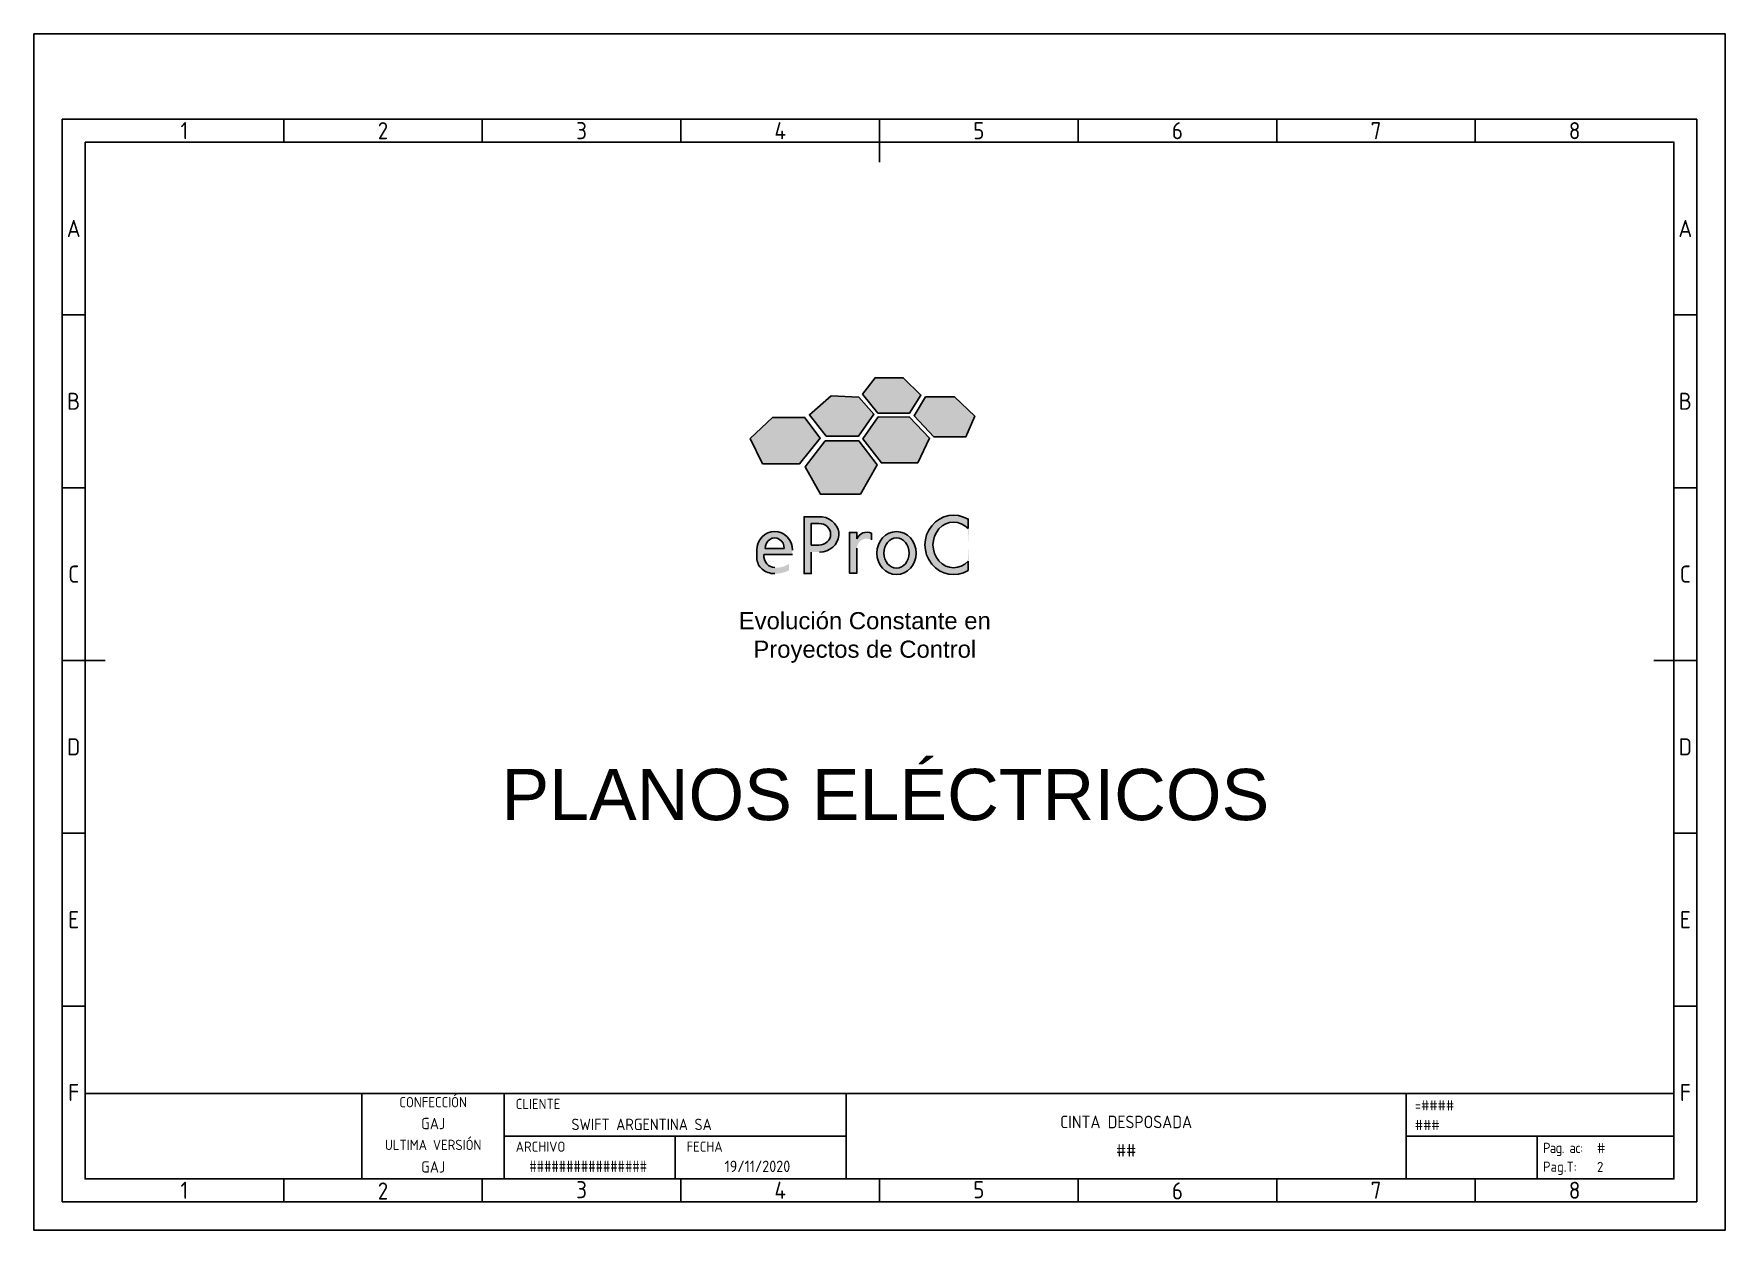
# Model space of a CAD drawing. Header units: millimetres. Extents: x 0 to 297, y 0 to 210.
import ezdxf
from ezdxf.enums import TextEntityAlignment as Align

# ---------------------------------------------------------------- set-up
doc = ezdxf.new("R2010")
doc.units = ezdxf.units.MM
for name, color, linetype in [('035', 5, 'Continuous'), ('07', 7, 'Continuous'), ('eProC - L2', 41, 'Continuous')]:
    doc.layers.add(name, color=color, linetype=linetype)
doc.layers.add('Rótulo eProC', color=222, linetype='Continuous', lineweight=25)
doc.layers.add('Textos eProC', color=41, linetype='Continuous', lineweight=25)
doc.styles.add('ISO Proportional', font='isocp.shx')
doc.styles.get("Standard").update_dxf_attribs({"font": 'arial.ttf'})
picture_1 = doc.add_image_def('image1.jpg', size_in_pixel=(564, 174))

# ---------------------------------------------------------------- blocks, each defined once
blk = doc.blocks.new('Plantilla_V01')
at = {"layer": '035'}
for p, q in [((43.87500000000003, 195.0000001143933), (43.875, 190.9999999323787)), ((78.75000000000003, 195.0000001254522), (78.75, 190.9999999434375)), ((113.625, 195.0000001820146), (113.625, 191)), ((148.5, 195.0000001820146), (148.5, 191)), ((183.375, 195.0000001820146), (183.375, 191)), ((218.25, 195.0000001820144), (218.25, 190.9999999999997)), ((253.125, 195.0000001586286), (253.125, 190.999999976614)), ((9, 160.6666666666667), (5, 160.6666666666667)), ((288, 160.6666666666667), (292, 160.6666666666667)), ((9, 130.3333333333334), (5, 130.3333333333334)), ((288, 130.3333333333334), (292, 130.3333333333334)), ((9, 100), (5, 100)), ((288, 100), (292, 100)), ((9, 69.66666666666671), (5, 69.6666666666667)), ((288, 69.66666666666671), (292, 69.6666666666667)), ((9, 39.33333333333337), (5, 39.33333333333337)), ((288, 39.33333333333337), (292, 39.33333333333337)), ((43.87500000000003, 4.999999885606655), (43.875, 9.0000000676213)), ((78.75000000000003, 4.999999874547825), (78.75, 9.00000005656247)), ((113.625, 4.999999817985355), (113.625, 9)), ((148.5, 4.999999817985355), (148.5, 9)), ((183.375, 4.999999817985355), (183.375, 9)), ((218.25, 4.999999817985611), (218.25, 9.000000000000256)), ((253.125, 4.999999841371391), (253.125, 9.000000023386036))]:
    blk.add_line(p, q, dxfattribs=at)
for points in [[(0, 210), (297, 210), (297, 0), (0, 0)], [(9, 191), (288, 191), (288, 9), (9, 9)]]:
    blk.add_lwpolyline(points, close=True, dxfattribs=at)
at = {"layer": '07'}
for p, q in [((148.5, 191), (148.5, 187.4642857142857)), ((9, 100), (12.53571428571428, 100)), ((288, 100), (284.4642857142857, 100))]:
    blk.add_line(p, q, dxfattribs=at)
blk.add_lwpolyline([(5, 195.0000000910073), (292, 195.0000001820146), (292, 5), (5, 4.999999908992663)], close=True, dxfattribs=at)
at = {"layer": 'eProC - L2'}
for p, q in [((57.62068965517242, 24), (57.62068965517238, 9)), ((82.62068965517238, 24), (82.62068965517238, 9)), ((142.6206896551724, 24), (142.6206896551724, 9)), ((240.9999999999999, 24), (240.9999999999999, 9)), ((82.62068965517238, 16.5), (142.6206896551724, 16.5)), ((112.6206896551724, 16.5), (112.6206896551724, 9)), ((240.9999999999999, 16.5), (288.0000006388866, 16.5)), ((263.9999999999999, 16.5), (263.9999999999999, 9))]:
    blk.add_line(p, q, dxfattribs=at)
blk.add_lwpolyline([(288.0000006388866, 24), (9, 24), (9, 9), (288.0000006388866, 9)], close=True, dxfattribs=at)
at = {"layer": '035', "style": 'ISO Proportional'}
for s, p in [('1', (26.43750000000001, 193.0000000233861)), ('2', (61.31250000000001, 193.0000000289154)), ('3', (96.18750000000001, 193.0000000344447)), ('4', (131.0625, 193.0000000910072)), ('5', (165.9375, 193.0000000910069)), ('6', (200.8125, 193.0000000910072)), ('7', (235.6875, 193.0000000910069)), ('8', (270.5625, 193.0000000910067)), ('A', (6.999999999999947, 175.8333333333333)), ('A', (290, 175.8333333333333)), ('B', (7.000000000000053, 145.5)), ('B', (289.9999999999999, 145.5)), ('C', (7, 115.1666666666667)), ('C', (290.0000000000001, 115.1666666666667)), ('D', (7, 84.83333333333336)), ('D', (289.9999999999999, 84.83333333333336)), ('E', (7, 54.50000000000006)), ('E', (289.9999999999999, 54.50000000000006)), ('F', (7, 24.16666666666671)), ('F', (289.9999999999999, 24.16666666666671)), ('1', (26.43750000000001, 6.999999976613879)), ('2', (61.31250000000001, 6.875762766360168)), ('3', (96.18750000000001, 7.102517822242646)), ('4', (131.0625, 6.999999908992805)), ('5', (165.9375, 7.102517765680403)), ('6', (200.8125, 6.888917231827435)), ('7', (235.6875, 6.999999908993061)), ('8', (270.5625, 6.999999908993317))]:
    blk.add_text(s, height=3, dxfattribs=at).set_placement(p, align=Align.MIDDLE_CENTER)
at = {"layer": 'eProC - L2', "style": 'ISO Proportional'}
for s, insert, char_height, attachment_point in [('{\\Fisocp|c0;CONFECCIÓN }', (70.12068965517238, 22.465), 1.8, 5), ('{\\Fisocp|c0;CLIENTE}', (84.62068965517238, 21.25), 1.8, 7), ('GAJ', (70.12068965517238, 18.715), 2, 5), ('ULTIMA VERSIÓN', (70.1206896551724, 14.965), 1.8, 5), ('{\\Fisocp|c0;ARCHIVO}', (84.62068965517238, 13.75), 1.8, 7), ('{\\Fisocp|c0;FECHA}', (114.6206896551724, 13.75), 1.8, 7), ('{\\Fisocp|c0;\\T0.9;Pag. ac: }', (264.9999999999999, 13), 1.8, 7)]:
    blk.add_mtext(s, dxfattribs=dict(at, insert=insert, char_height=char_height, attachment_point=attachment_point))
at = {"layer": 'eProC - L2', "insert": (94.40320751185973, 17.5624251826993), "char_height": 2, "width": 26.37022908797953, "attachment_point": 7, "style": 'ISO Proportional'}
blk.add_mtext('SWIFT ARGENTINA SA ', dxfattribs=at)
at = {"layer": 'eProC - L2', "insert": (264.9999999999999, 9.699999999999985), "char_height": 1.8, "attachment_point": 7, "style": 'ISO Proportional'}
blk.add_mtext_dynamic_manual_height_columns('Pag.T:', width=7.878462024097644, gutter_width=11, heights=[2.206111096030107], dxfattribs=at)
at = {"layer": 'eProC - L2', "style": 'ISO Proportional'}
for tag, p in [('SECTION', (242.4999999999999, 21)), ('LOC', (242.4999999999999, 17.5624251826993)), ('PAG', (274.4972254217114, 13.5)), ('PGT', (274.4972254217114, 10.19999999999999))]:
    blk.add_attdef(tag, p, '', height=1.8, dxfattribs=at)
for tag, height, p in [('DESC', 2.2, (191.8103448275862, 19)), ('DESC2', 2.2, (191.8103448275862, 14)), ('EDIT', 2, (70.12068965517238, 11.09999999999997))]:
    blk.add_attdef(tag, text='', height=height, dxfattribs=at).set_placement(p, align=Align.MIDDLE_CENTER)
at = {"layer": 'eProC - L2', "style": 'ISO Proportional', "width": 0.8}
blk.add_attdef('ARCHIVO', text='', height=2, dxfattribs=at).set_placement((97.34615473012474, 10.19999999999997), align=Align.CENTER)
at = {"layer": 'eProC - L2', "style": 'ISO Proportional'}
blk.add_attdef('DATE', text='', height=2, dxfattribs=at).set_placement((127.0687509668188, 10.19999999999997), align=Align.CENTER)
at = {"layer": 'eProC - L2'}
image = blk.add_image(picture_1, insert=(9, 9), size_in_units=(48.62068965517242, 15.000000000000002), dxfattribs=at)
image.dxf.flags = 7

msp = doc.modelspace()

# ---------------------------------------------------------------- hatches: boundary and pattern name
at = {"layer": 'Rótulo eProC', "true_color": 0x00478f}
h = msp.add_hatch(color=154, dxfattribs=at)
h.dxf.hatch_style = 1
h.paths.add_polyline_path([(148.2315982819804, 143.4354129288057), (153.7864956658926, 143.4354129288057), (155.7620480845275, 146.5812996384319), (152.6849900716228, 149.6381467328791), (147.713114237013, 149.6381467328791), (145.5073936951561, 146.739204371106)])
at = {"layer": 'Rótulo eProC', "true_color": 0x007aa3}
h = msp.add_hatch(color=144, dxfattribs=at)
h.dxf.hatch_style = 1
h.paths.add_polyline_path([(139.1637882136259, 139.400564477275), (144.8282579845094, 139.400564477275), (147.5340519547866, 143.2140164022329), (144.8479672017751, 146.2420072567437), (140.0314984567598, 146.4736382372938), (136.1798251153963, 143.1382534805379)])
at = {"layer": 'Rótulo eProC', "true_color": 0x7abdff}
h = msp.add_hatch(color=151, dxfattribs=at)
h.dxf.hatch_style = 1
h.paths.add_polyline_path([(156.5503902128515, 146.3040727067981), (154.5783617243472, 142.9518299370537), (158.0608782978856, 139.2643614115622), (163.6832586486711, 139.2643614115622), (165.2357062937302, 142.8680238342021), (161.6692735515047, 146.2621696553723)])
at = {"layer": 'Rótulo eProC', "true_color": 0x008585}
h = msp.add_hatch(color=136, dxfattribs=at)
h.dxf.hatch_style = 1
h.paths.add_polyline_path([(129.70408110805, 142.6441644783007), (125.7937877497155, 138.9767037524342), (127.9563445745156, 134.5214898578632), (134.4678355179989, 134.5214898578632), (138.0909374247516, 139.0306520826797), (135.3815308338238, 142.6441644783007)])
at = {"layer": 'Rótulo eProC', "true_color": 0x26ab93}
h = msp.add_hatch(color=134, dxfattribs=at)
h.dxf.hatch_style = 1
h.paths.add_polyline_path([(157.2864607109008, 139.0187318274019), (153.7771221297993, 142.7342795648018), (148.2888341086385, 142.7869816926503), (145.5975815150417, 138.8811629131086), (148.8430562356465, 134.6912906477099), (155.22846780621, 134.6912906477099)])
at = {"layer": 'Rótulo eProC', "true_color": 0x000042}
h = msp.add_hatch(color=178, dxfattribs=at)
h.dxf.hatch_style = 1
h.paths.add_polyline_path([(138.1527950894218, 129.1767818630832), (145.1504054063338, 129.1767818630832), (148.0620630068428, 134.3360261725355), (144.8837584083907, 138.550425905796), (138.9811931471744, 138.550425905796), (135.4255564991003, 134.0161635246385)])
at = {"layer": 'Rótulo eProC', "true_color": 0x008585}
h = msp.add_hatch(color=136, dxfattribs=at)
h.dxf.hatch_style = 1
edge = h.paths.add_edge_path()
edge.add_ellipse((130.0938679191044, 119.3377423930341), major_axis=(0, 3.322620256489412), ratio=0.9394639537380453, start_angle=270, end_angle=450)
edge.add_line((126.9723859561731, 119.3377423930341), (126.9723859561731, 117.9809775123693))
edge.add_ellipse((130.0938679191044, 117.9809775123684), major_axis=(-3.121481962931661, 0), ratio=0.8765219452336325, start_angle=0, end_angle=90.00000003045925)
edge.add_arc((130.1200360038823, 121.0217435806425), 5.776872778849362, 269.7404606462861, 295.7776069626328)
edge.add_line((132.632277773388, 115.819734315506), (132.6174084456692, 116.9927894994834))
edge.add_arc((130.4378927231031, 120.0287178402886), 3.737264999356203, 264.71829970022645, 305.6748497988562, ccw=False)
edge.add_ellipse((130.0938679191044, 118.593760774951), major_axis=(0, -2.286440066074769), ratio=0.8438195784126395, start_angle=270, end_angle=360, ccw=False)
edge.add_line((128.1645250264831, 118.593760774951), (133.2153498820356, 118.593760774951))
edge.add_line((133.2153498820356, 118.593760774951), (133.2153498820356, 119.3377423930341))
edge = h.paths.add_edge_path(flags=16)
edge.add_line((131.7736170584616, 119.6478908462067), (128.4141187797453, 119.6478908462067))
edge.add_ellipse((130.0938679191044, 119.6752817564665), major_axis=(0, 1.842329428330509), ratio=0.9118536529786326, start_angle=269.14812120263406, end_angle=450.85187879736594, ccw=False)
edge = h.paths.add_edge_path()
edge.add_ellipse((161.5039321664138, 120.2936576021583), major_axis=(0, -4.008995465262395), ratio=0.901855499097547, start_angle=135.331656941236, end_angle=404.668343058764, ccw=False)
edge.add_line((164.0456597413962, 123.1448070831028), (164.0456597413962, 124.7857138265753))
edge.add_ellipse((161.5039321664138, 120.2936576021583), major_axis=(0, -5.210052263432551), ratio=0.9630191273782969, start_angle=149.5633998648684, end_angle=390.4366001351317)
edge.add_line((164.0456597413962, 115.8016013777413), (164.0456597413962, 117.4425081212138))
at = {"layer": 'Rótulo eProC', "true_color": 0x000042}
h = msp.add_hatch(color=178, dxfattribs=at)
h.dxf.hatch_style = 1
edge = h.paths.add_edge_path()
edge.add_ellipse((137.8441442609713, 122.1475039840187), major_axis=(3.526822468953087, 0), ratio=0.8879042817777737, start_angle=271.7431843167558, end_angle=440.0131197538371)
edge.add_line((138.4557752265558, 125.2315349604977), (135.2576444748614, 125.2315349604977))
edge.add_line((135.2576444748614, 125.2315349604977), (135.2576444748614, 115.2603805601028))
edge.add_line((135.2576444748614, 115.2603805601028), (136.5105698642495, 115.2603805601028))
edge.add_line((136.5105698642477, 115.2603805601028), (136.5105698642477, 119.0174724103744))
edge.add_line((136.5105698642477, 119.0174724103744), (137.9514288333488, 119.0174724103744))
edge = h.paths.add_edge_path(flags=16)
edge.add_line((136.5105698642477, 124.049050207739), (137.8441442609695, 124.049050207739))
edge.add_ellipse((137.8441442609713, 122.1475039840187), major_axis=(2.073824027991531, 0), ratio=0.9169274721736563, start_angle=270, end_angle=450, ccw=False)
edge.add_line((137.8441442609695, 120.2459577603003), (136.5105698642477, 120.2459577603003))
edge.add_line((136.5105698642477, 120.2459577603003), (136.5105698642477, 124.049050207739))
h.paths.add_polyline_path([(147.0868669919822, 121.1684524201427), (147.0868669919822, 122.3483630413374, 0.4270023526847476), (144.5371205575651, 121.3319850096394), (144.5371205575651, 122.4943555847693), (143.2058865934999, 122.4943555847693), (143.2058865934999, 115.3385861460391), (144.5371205575651, 115.3385861460391), (144.5371205575651, 119.6633700112687, -0.5790308252049627)])
edge = h.paths.add_edge_path()
edge.add_ellipse((151.4807799173635, 118.858675036501), major_axis=(0, 3.761846777858499), ratio=0.9167500623092966, start_angle=0, end_angle=360)
edge = h.paths.add_edge_path(flags=16)
edge.add_ellipse((151.4807799173635, 118.858675036501), major_axis=(0, 2.654472942304335), ratio=0.8331707360348015, start_angle=0, end_angle=360)

# ---------------------------------------------------------------- linework, layer by layer
at = {"layer": 'Rótulo eProC', "color": 154, "true_color": 0x00478f}
msp.add_lwpolyline([(145.5073936951561, 146.739204371106), (147.713114237013, 149.6381467328791), (152.6849900716228, 149.6381467328791), (155.7620480845275, 146.5812996384319), (153.7864956658926, 143.4354129288057), (148.2315982819804, 143.4354129288057), (145.5073936951561, 146.739204371106)], dxfattribs=at)
at = {"layer": 'Rótulo eProC', "color": 144, "true_color": 0x007aa3}
msp.add_lwpolyline([(144.8479672017751, 146.2420072567437), (147.5340519547866, 143.2140164022329), (144.8282579845094, 139.400564477275), (139.1637882136259, 139.400564477275), (136.1798251153963, 143.1382534805379), (140.0314984567598, 146.4736382372938), (144.8479672017751, 146.2420072567437)], dxfattribs=at)
at = {"layer": 'Rótulo eProC', "color": 151, "true_color": 0x7abdff}
msp.add_lwpolyline([(156.5503902128515, 146.3040727067981), (154.5783617243472, 142.9518299370537), (158.0608782978856, 139.2643614115622), (163.6832586486711, 139.2643614115622), (165.2357062937302, 142.8680238342021), (161.6692735515047, 146.2621696553723), (156.5503902128515, 146.3040727067981)], dxfattribs=at)
at = {"layer": 'Rótulo eProC', "color": 136, "true_color": 0x008585}
for points in [[(135.4047346171286, 142.6132177909784), (138.0909374247516, 139.0306520826797), (134.4678355179989, 134.5214898578632), (127.9563445745156, 134.5214898578632), (125.7937877497155, 138.9767037524342), (129.70408110805, 142.6441644783007), (135.4460079493114, 142.6441644783007)], [(164.0456597413962, 123.1448070831028), (164.0456597413962, 124.9159741978928)], [(126.9723859561731, 119.3377423930341), (126.9723859561731, 117.9809775123684)], [(128.4141187797471, 119.6478908462067), (131.7736170584616, 119.6478908462067)], [(133.2153498820356, 118.593760774951), (128.1645250264831, 118.593760774951)], [(164.0456597413962, 115.8016013777413), (164.0456597413962, 117.4425081212138)]]:
    msp.add_lwpolyline(points, dxfattribs=at)
at = {"layer": 'Rótulo eProC', "color": 134, "true_color": 0x26ab93}
msp.add_lwpolyline([(148.2888341086385, 142.7869816926503), (153.7771221297993, 142.7342795648018), (157.2864607109008, 139.0187318274019), (155.22846780621, 134.6912906477099), (148.8430562356465, 134.6912906477099), (145.5975815150417, 138.8811629131086), (148.2888341086385, 142.7869816926503)], dxfattribs=at)
at = {"layer": 'Rótulo eProC', "color": 178, "true_color": 0x000042}
for points in [[(138.9811931471744, 138.550425905796), (144.8837584083907, 138.550425905796), (148.0620630068428, 134.3360261725355), (145.1504054063338, 129.1767818630832), (138.1527950894218, 129.1767818630832), (135.4255564991003, 134.0161635246385), (138.9811931471744, 138.550425905796)], [(135.2576444748614, 119.0142271756557), (135.2576444748614, 125.2315349604977), (138.4557752265558, 125.2315349604977)], [(136.5105698642477, 119.0142271756557), (136.5105698642477, 115.2603805601028), (135.2576444748614, 115.2603805601028), (135.2576444748614, 125.2315349604977), (136.5105698642477, 125.2315349604977)], [(136.5105698642477, 124.049050207739), (136.5105698642477, 120.2459577603003)], [(137.8441442609713, 124.049050207739), (136.5105698642477, 124.049050207739), (136.5105698642477, 120.2459577603003), (137.8441442609713, 120.2459577603003)], [(144.5371205575651, 119.7049069583953), (144.5371205575651, 115.3385861460391), (143.2058865934999, 115.3385861460391), (143.2058865934999, 122.4943555847693), (144.5371205575651, 122.4943555847693), (144.5371205575651, 121.3319850096394)], [(147.0868669919822, 121.1684524201445), (147.0868669919822, 122.3483630413374)]]:
    msp.add_lwpolyline(points, dxfattribs=at)
msp.add_arc((146.2985606486021, 120.6195434009022), 1.90006427264242, 65.48798580097181, 157.9783705209402, dxfattribs=at)
for major_axis, ratio, start_param, end_param in [((3.526822468953087, 0), 0.8879042817777737, 4.742813286181207, 7.679677691676559), ((2.073824027991531, 0), 0.9169274721736563, 4.71238898038469, 7.853981633974483)]:
    msp.add_ellipse((137.8441442609713, 122.1475039840187), major_axis=major_axis, ratio=ratio, start_param=start_param, end_param=end_param, dxfattribs=at)
at = {"layer": 'Rótulo eProC', "color": 136, "true_color": 0x008585}
for centre, major_axis, ratio, start_param, end_param in [((161.5039321664138, 120.2936576021583), (0, -5.210052263432551), 0.9630191273782969, 2.610373768118795, 6.814404192650585), ((130.0938679191044, 119.3377423930341), (0, 3.322620256489412), 0.9394639537380453, 4.71238898038469, 7.853981633974483), ((161.5039321664138, 120.2936576021583), (0, -4.008995465262395), 0.901855499097547, 2.361982995804007, 7.062794964965373), ((130.0938679191044, 119.6752817564665), (0, 1.842329428330509), 0.9118536529786326, 4.697520890542724, 7.868849723816449), ((130.0938679191044, 117.9809775123684), (-3.121481962931661, 0), 0.8765219452336325, 0, 1.570796327326511), ((130.0938679191044, 118.593760774951), (0, -2.286440066074769), 0.8438195784126395, 4.71238898038469, 6.283185307179586)]:
    msp.add_ellipse(centre, major_axis=major_axis, ratio=ratio, start_param=start_param, end_param=end_param, dxfattribs=at)
at = {"layer": 'Rótulo eProC', "color": 178, "true_color": 0x000042}
for major_axis, ratio in [((0, 3.761846777858499), 0.9167500623092966), ((0, 2.654472942304335), 0.8331707360348015)]:
    msp.add_ellipse((151.4807799173635, 118.858675036501), major_axis=major_axis, ratio=ratio, dxfattribs=at)

# ---------------------------------------------------------------- block references
msp.add_blockref('Plantilla_V01', (-9.235569677912281e-07, 1.795541493265773e-07)).add_auto_attribs({'EDIT': 'GAJ', 'PGT': '2', 'PAG': '#', 'DESC2': '##', 'DESC': 'CINTA DESPOSADA', 'LOC': '###', 'SECTION': '=####', 'DATE': '19/11/2020', 'ARCHIVO': '################'})

# ---------------------------------------------------------------- texts
at = {"layer": 'Textos eProC', "attachment_point": 1}
for s, width, insert, char_height in [('\\pi8.95319;Evolución Constante en \\P\\pi11.51833;Proyectos de Control', 61.55371931685772, (114.8294325112132, 108.4876002694635), 3), ('PLANOS ELÉCTRICOS', 154.8469169581369, (82.11231043992154, 80.97008074258508), 9)]:
    msp.add_mtext_dynamic_manual_height_columns(s, width=width, gutter_width=12.5, heights=[0], dxfattribs=dict(at, insert=insert, char_height=char_height))

doc.saveas('drawing.dxf')
